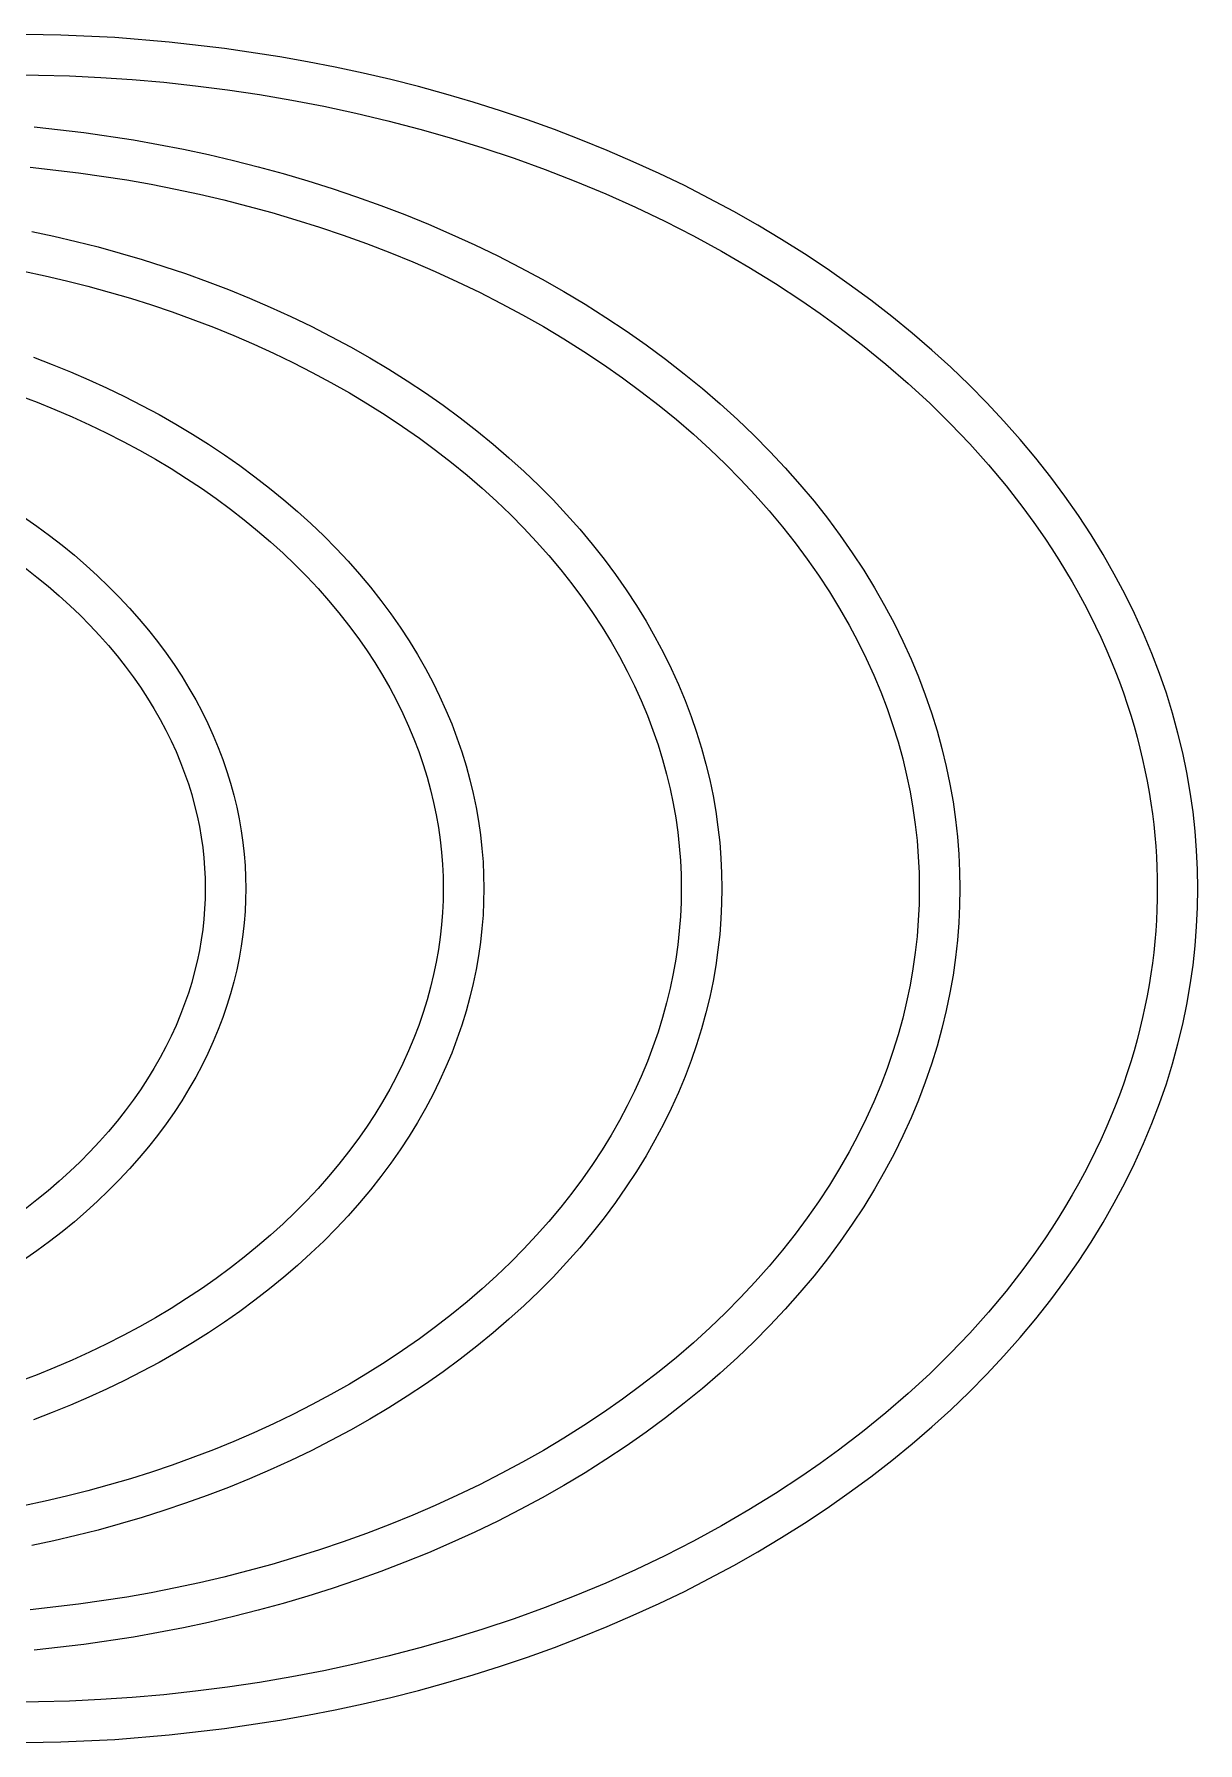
# Model space of a CAD drawing. Extents: x -1 to 583, y 83 to 489.
# Drawn here: x 363.7 to 582.8, y 83.1 to 404.6 of the extents above; entities that cross this region are included whole.
import ezdxf

# ---------------------------------------------------------------- set-up
doc = ezdxf.new("R2010")
doc.units = 0

msp = doc.modelspace()

# ---------------------------------------------------------------- linework, layer by layer
at = {"layer": 'Default'}
for p, q in [((368.757789, 404.451325), (358.771819, 404.611147)), ((378.899219, 403.960879), (368.757819, 404.451324)), ((389.167619, 403.124284), (378.899219, 403.960875)), ((399.531519, 401.927435), (389.167519, 403.124285)), ((409.956919, 400.358055), (399.531519, 401.927435)), ((415.181319, 399.430395), (409.956909, 400.358059)), ((420.407209, 398.405899), (415.181329, 399.430389)), ((358.771773, 396.974198), (364.565703, 396.91908)), ((364.565653, 396.91908), (370.357473, 396.753613)), ((370.357443, 396.753613), (376.256253, 396.471363)), ((376.256273, 396.471363), (382.148443, 396.07422)), ((382.148433, 396.07422), (388.127873, 395.552561)), ((388.127893, 395.552557), (394.095733, 394.91149)), ((425.629629, 397.283749), (420.407219, 398.405889)), ((430.843519, 396.063109), (425.629669, 397.283749)), ((436.043769, 394.743469), (430.843549, 396.063109)), ((394.095733, 394.911486), (400.128593, 394.139637)), ((400.128603, 394.139636), (406.144333, 393.244146)), ((406.144323, 393.244146), (412.200803, 392.213446)), ((441.225049, 393.324399), (436.043759, 394.743469)), ((446.382159, 391.805709), (441.225089, 393.324399)), ((412.200783, 392.213446), (418.234123, 391.055066)), ((418.234093, 391.055066), (424.282283, 389.758906)), ((424.282243, 389.758906), (430.300793, 388.331426)), ((451.509589, 390.187329), (446.382149, 391.805699)), ((456.601949, 388.469439), (451.509559, 390.187329)), ((363.728002, 387.198223), (373.055552, 386.121063)), ((373.055512, 386.121073), (382.438402, 384.708633)), ((430.300773, 388.331426), (436.304143, 386.766786)), ((436.304113, 386.766786), (442.275873, 385.066176)), ((461.653859, 386.652469), (456.601969, 388.469439)), ((466.659769, 384.736909), (461.653889, 386.652459)), ((382.438422, 384.708639), (387.140412, 383.873713)), ((387.140412, 383.873718), (391.843672, 382.951699)), ((391.843672, 382.951698), (396.543822, 381.941738)), ((442.275893, 385.066176), (448.204413, 383.230546)), ((448.204453, 383.230546), (454.088693, 381.257706)), ((471.614179, 382.723559), (466.659769, 384.736899)), ((476.511689, 380.613439), (471.614179, 382.723559)), ((362.981393, 379.5969), (372.050453, 378.54966)), ((396.543822, 381.941738), (401.236332, 380.843188)), ((401.236332, 380.843188), (405.916502, 379.655518)), ((405.916502, 379.655518), (410.579682, 378.378348)), ((454.088683, 381.257706), (459.903753, 379.153936)), ((481.346889, 378.407679), (476.511689, 380.613439)), ((372.050483, 378.54966), (381.170293, 377.17673)), ((381.170313, 377.176732), (385.746483, 376.36413)), ((385.746483, 376.364128), (390.307443, 375.469992)), ((410.579682, 378.378348), (415.221022, 377.011518)), ((415.221012, 377.011518), (419.835712, 375.554968)), ((459.903733, 379.153936), (465.666483, 376.910836)), ((465.666483, 376.910836), (471.332033, 374.544266)), ((486.114379, 376.107679), (481.346889, 378.407679)), ((390.307443, 375.469993), (394.876703, 374.488058)), ((394.876703, 374.488063), (399.427223, 373.422643)), ((399.427223, 373.422643), (403.971223, 372.269573)), ((419.835712, 375.554968), (424.418882, 374.008898)), ((424.418882, 374.008898), (428.965562, 372.373588)), ((471.332013, 374.544266), (476.936683, 372.037006)), ((490.808949, 373.715059), (486.114379, 376.107679)), ((495.425389, 371.231559), (490.808939, 373.715059)), ((403.971223, 372.269563), (408.492733, 371.031233)), ((408.492733, 371.031233), (412.992733, 369.705973)), ((428.965562, 372.373588), (433.470842, 370.649608)), ((433.470842, 370.649608), (437.929832, 368.837598)), ((476.936643, 372.037006), (482.417113, 369.416096)), ((499.958659, 368.659249), (495.425379, 371.231559)), ((363.280402, 367.497257), (367.458302, 366.599509)), ((367.458302, 366.599505), (371.629402, 365.623017)), ((412.992733, 369.705973), (417.466233, 368.293933)), ((417.466233, 368.293933), (421.902903, 366.797393)), ((421.902903, 366.797393), (426.308873, 365.212803)), ((437.929842, 368.837598), (442.337582, 366.938498)), ((442.337582, 366.938498), (446.689252, 364.953288)), ((482.417063, 369.416096), (487.827743, 366.654046)), ((487.827723, 366.654046), (493.109563, 363.779166)), ((504.403819, 366.000239), (499.958649, 368.659249)), ((371.629402, 365.623015), (375.789582, 364.567305)), ((375.789582, 364.567315), (379.934602, 363.432045)), ((379.934612, 363.432055), (384.060272, 362.217085)), ((426.308863, 365.212803), (430.662763, 363.546763)), ((430.662753, 363.546763), (434.981543, 361.791733)), ((446.689252, 364.953298), (450.980012, 362.883308)), ((493.109593, 363.779156), (498.271123, 360.786676)), ((508.756099, 363.256899), (504.403809, 366.000239)), ((384.060272, 362.217085), (388.162232, 360.922395)), ((388.162232, 360.922395), (392.236132, 359.548115)), ((434.981533, 361.791733), (439.233353, 359.959973)), ((450.980012, 362.883308), (455.205132, 360.729958)), ((455.205122, 360.729948), (459.359912, 358.494808)), ((498.271173, 360.786676), (503.280893, 357.695666)), ((513.010899, 360.431829), (508.756089, 363.256899)), ((517.163769, 357.527679), (513.010899, 360.431829)), ((361.743613, 360.015127), (365.790003, 359.145573)), ((365.790003, 359.145573), (369.819763, 358.202077)), ((369.819763, 358.202073), (373.843403, 357.181023)), ((373.843403, 357.181023), (377.847143, 356.084503)), ((392.236142, 359.548115), (396.277642, 358.094505)), ((396.277652, 358.094505), (400.282352, 356.562065)), ((439.233343, 359.959973), (443.445423, 358.038663)), ((443.445423, 358.038663), (447.576083, 356.046003)), ((459.359912, 358.494808), (463.439852, 356.179708)), ((503.280903, 357.695676), (508.202033, 354.465556)), ((521.210519, 354.547389), (517.163769, 357.527679)), ((377.847143, 356.084513), (381.831383, 354.911143)), ((381.831383, 354.911153), (385.792203, 353.660963)), ((385.792203, 353.660963), (389.719883, 352.336073)), ((400.282352, 356.562065), (404.245882, 354.951395)), ((404.245882, 354.951395), (408.163882, 353.263285)), ((447.576083, 356.046003), (451.662173, 353.963543)), ((451.662173, 353.963543), (455.653413, 351.816683)), ((463.439852, 356.179708), (467.440522, 353.786608)), ((467.440522, 353.786608), (471.357562, 351.317618)), ((508.202033, 354.465556), (511.705793, 352.039326)), ((525.147119, 351.493939), (521.210519, 354.547379)), ((389.719883, 352.336063), (393.620393, 350.933283)), ((393.620393, 350.933273), (397.474273, 349.458553)), ((408.163892, 353.263285), (412.032052, 351.498695)), ((412.032062, 351.498685), (415.846062, 349.658685)), ((455.653413, 351.816683), (459.595183, 349.580273)), ((471.357562, 351.317608), (475.186892, 348.775018)), ((511.705793, 352.039316), (515.156913, 349.538776)), ((528.969789, 348.370529), (525.147119, 351.493939)), ((397.474273, 349.458543), (401.297053, 347.905083)), ((401.297063, 347.905073), (405.059953, 346.283993)), ((415.846072, 349.658685), (419.601712, 347.744595)), ((419.601712, 347.744605), (423.294872, 345.757815)), ((459.595183, 349.580273), (463.429393, 347.286883)), ((463.429393, 347.286883), (467.209053, 344.904673)), ((475.186892, 348.775008), (478.924472, 346.161298)), ((515.156913, 349.538766), (519.661713, 346.095916)), ((532.674969, 345.180459), (528.969789, 348.370529)), ((405.059953, 346.283993), (408.787683, 344.583603)), ((408.787683, 344.583603), (412.442653, 342.820393)), ((423.294862, 345.757825), (426.921502, 343.699945)), ((467.209053, 344.904673), (470.870203, 342.474123)), ((478.924472, 346.161298), (482.566542, 343.479028)), ((519.661713, 346.095916), (524.061133, 342.519426)), ((536.259359, 341.927179), (532.674969, 345.180469)), ((363.589422, 343.814919), (367.093542, 342.474029)), ((367.093542, 342.474019), (370.561632, 341.064689)), ((370.561632, 341.064679), (373.989892, 339.587589)), ((412.442663, 342.820393), (416.058233, 340.977763)), ((416.058233, 340.977763), (419.589143, 339.078523)), ((426.921502, 343.699945), (430.477612, 341.572755)), ((430.477612, 341.572755), (433.959442, 339.378085)), ((470.870203, 342.474123), (474.471613, 339.956023)), ((482.566542, 343.479038), (486.109502, 340.730928)), ((524.061133, 342.519436), (528.241913, 338.902926)), ((539.719939, 338.614209), (536.259359, 341.927189)), ((373.989902, 339.587589), (377.374532, 338.043579)), ((377.374532, 338.043579), (380.711782, 336.433589)), ((419.589133, 339.078523), (423.076243, 337.100063)), ((433.959442, 339.378085), (437.363292, 337.118025)), ((474.471603, 339.956033), (477.944573, 337.398533)), ((486.109502, 340.730928), (489.549902, 337.919858)), ((489.549902, 337.919848), (492.884552, 335.048808)), ((528.241913, 338.902936), (532.307883, 335.157876)), ((543.053939, 335.245159), (539.719939, 338.614209)), ((360.932533, 336.653353), (364.286373, 335.369973)), ((364.286383, 335.369973), (367.613183, 334.018073)), ((380.711782, 336.433589), (383.997972, 334.758739)), ((383.997972, 334.758739), (387.229472, 333.020309)), ((423.076233, 337.100053), (426.467443, 335.071643)), ((426.467443, 335.071633), (429.810393, 332.964653)), ((437.363292, 337.118025), (440.685612, 334.794715)), ((440.685602, 334.794715), (443.923002, 332.410475)), ((477.944573, 337.398533), (481.352653, 334.755303)), ((481.352653, 334.755303), (484.624513, 332.082433)), ((492.884552, 335.048808), (496.110522, 332.120838)), ((532.307883, 335.157886), (536.172433, 331.363606)), ((546.258849, 331.823779), (543.053939, 335.245159)), ((367.613193, 334.018073), (370.887163, 332.607613)), ((370.887163, 332.607603), (374.130543, 331.128143)), ((387.229472, 333.020309), (390.402772, 331.219679)), ((390.402772, 331.219679), (393.514382, 329.358369)), ((429.810393, 332.964643), (433.047673, 330.815523)), ((443.923002, 332.410475), (447.072262, 329.967705)), ((484.624513, 332.082443), (487.826403, 329.326203)), ((496.110512, 332.120848), (499.225032, 329.139168)), ((536.172433, 331.363606), (539.859043, 327.502076)), ((549.332449, 328.353829), (546.258849, 331.823779)), ((374.130543, 331.128143), (377.309833, 329.594403)), ((377.309833, 329.594403), (380.454883, 327.991583)), ((380.454883, 327.991583), (383.525433, 326.339963)), ((393.514392, 329.358369), (396.561002, 327.438049)), ((433.047673, 330.815523), (436.232183, 328.588903)), ((436.232183, 328.588903), (439.302193, 326.328163)), ((447.072262, 329.967705), (450.130392, 327.468995)), ((487.826413, 329.326203), (490.885443, 326.550103)), ((499.225032, 329.139178), (502.225612, 326.107038)), ((552.272799, 324.839149), (549.332439, 328.353829)), ((383.525423, 326.339963), (386.557903, 324.619453)), ((396.561002, 327.438049), (399.539352, 325.460459)), ((399.539342, 325.460459), (402.446372, 323.427589)), ((439.302193, 326.328163), (442.314913, 323.991563)), ((450.130392, 327.468995), (453.094542, 324.916945)), ((453.094542, 324.916945), (455.962062, 322.314295)), ((490.885443, 326.550093), (493.869573, 323.693643)), ((502.225622, 326.107038), (505.110042, 323.027798)), ((539.859043, 327.502076), (543.364323, 323.579526)), ((555.078249, 321.283599), (552.272789, 324.839149)), ((386.557903, 324.619453), (389.506103, 322.856043)), ((389.506103, 322.856043), (392.412313, 321.024313)), ((402.446372, 323.427579), (405.279092, 321.341369)), ((442.314913, 323.991563), (445.206273, 321.629533)), ((445.206273, 321.629533), (448.035833, 319.193813)), ((455.962062, 322.314295), (458.730542, 319.663915)), ((493.869573, 323.693643), (496.706723, 320.827253)), ((505.110042, 323.027798), (507.876272, 319.904838)), ((543.364333, 323.579526), (546.685603, 319.602426)), ((392.412313, 321.024313), (395.225783, 319.156563)), ((395.225783, 319.156563), (397.993333, 317.221483)), ((405.279082, 321.341369), (408.034702, 319.203959)), ((408.034702, 319.203959), (410.710562, 317.017559)), ((448.035833, 319.193813), (450.738273, 316.741333)), ((458.730542, 319.663915), (461.397742, 316.968695)), ((496.706723, 320.827263), (499.464173, 317.884163)), ((507.876272, 319.904848), (510.522612, 316.741618)), ((546.685603, 319.602426), (549.820693, 315.577206)), ((557.747449, 317.691139), (555.078249, 321.283599)), ((397.993333, 317.221483), (400.660443, 315.257443)), ((400.660443, 315.257443), (403.277743, 313.227533)), ((410.710562, 317.017559), (413.304212, 314.784529)), ((450.738273, 316.741333), (453.374513, 314.217873)), ((461.397742, 316.968695), (463.961642, 314.231565)), ((499.464173, 317.884173), (502.071763, 314.940763)), ((510.522612, 316.741618), (513.047512, 313.541648)), ((549.820693, 315.577206), (551.922573, 312.707796)), ((560.279319, 314.065689), (557.747449, 317.691139)), ((361.715522, 313.80272), (364.207262, 312.06022)), ((364.207262, 312.06023), (366.635302, 310.27207)), ((403.277743, 313.227533), (405.788643, 311.176313)), ((413.304202, 314.784539), (415.813272, 312.507229)), ((415.813262, 312.507229), (418.235662, 310.188129)), ((453.374503, 314.217873), (455.880043, 311.686513)), ((463.961642, 314.231565), (466.420532, 311.455605)), ((502.071763, 314.940763), (504.595193, 311.924943)), ((504.595193, 311.924943), (506.968313, 308.918093)), ((513.047512, 313.541648), (515.449812, 310.308428)), ((551.922563, 312.707806), (553.952503, 309.787086)), ((562.673069, 310.411139), (560.279319, 314.065689)), ((366.635302, 310.27207), (368.997272, 308.44)), ((405.788643, 311.176313), (408.245863, 309.061113)), ((408.245863, 309.061123), (410.591693, 306.932263)), ((418.235652, 310.188129), (420.569462, 307.829799)), ((455.880043, 311.686513), (458.315223, 309.087443)), ((458.315223, 309.087443), (460.617163, 306.489023)), ((466.420532, 311.455595), (468.772822, 308.643875)), ((506.968313, 308.918093), (509.253153, 305.843683)), ((515.449812, 310.308428), (517.728502, 307.045518)), ((553.952503, 309.787096), (555.299633, 307.757746)), ((564.928189, 306.731449), (562.673069, 310.411149)), ((368.997272, 308.44), (371.290862, 306.56596)), ((371.290862, 306.56596), (373.513982, 304.6519)), ((410.591693, 306.932273), (412.880063, 304.741803)), ((420.569462, 307.829789), (422.812902, 305.434829)), ((422.812902, 305.434819), (424.964422, 303.005849)), ((460.617163, 306.489023), (462.844853, 303.826683)), ((468.772822, 308.643875), (471.017192, 305.799445)), ((471.017192, 305.799445), (473.152542, 302.925465)), ((509.253153, 305.843673), (511.388333, 302.786873)), ((517.728502, 307.045518), (519.882872, 303.756448)), ((555.299633, 307.757746), (556.610813, 305.704976)), ((556.610813, 305.704976), (557.885073, 303.629116)), ((567.044409, 303.030509), (564.928199, 306.731459)), ((362.018173, 304.187413), (364.240083, 302.464163)), ((364.240073, 302.464173), (366.370543, 300.723763)), ((373.513982, 304.6519), (375.664622, 302.69994)), ((375.664622, 302.69994), (377.740962, 300.71217)), ((412.880053, 304.741813), (415.054013, 302.545503)), ((415.054003, 302.545503), (417.166863, 300.290413)), ((424.964412, 303.005849), (427.022662, 300.545579)), ((462.844853, 303.826683), (464.939023, 301.173263)), ((473.152542, 302.925465), (475.178052, 300.025095)), ((511.388323, 302.786873), (513.431643, 299.667953)), ((519.882872, 303.756438), (521.912472, 300.444708)), ((557.885073, 303.629116), (559.121463, 301.530486)), ((569.021799, 299.312179), (567.044409, 303.030509)), ((366.370533, 300.723773), (368.455423, 298.929093)), ((377.740962, 300.71216), (379.741352, 298.69072)), ((417.166863, 300.290403), (419.163213, 298.037003)), ((427.022662, 300.545579), (428.986472, 298.056719)), ((464.939023, 301.173263), (466.955333, 298.460203)), ((475.178052, 300.025095), (477.093042, 297.101475)), ((513.431633, 299.667953), (515.328053, 296.574373)), ((521.912472, 300.444708), (523.817072, 297.113868)), ((559.121453, 301.530476), (560.291013, 299.460156)), ((560.291013, 299.460146), (561.422663, 297.368856)), ((570.860639, 295.580269), (569.021789, 299.312179)), ((368.455423, 298.929093), (370.444633, 297.123893)), ((370.444643, 297.123883), (372.385143, 295.266413)), ((379.741352, 298.69072), (381.664302, 296.63789)), ((381.664302, 296.63789), (383.508452, 294.55591)), ((419.163223, 298.037003), (421.095113, 295.728143)), ((428.986472, 298.056719), (430.854922, 295.541979)), ((466.955333, 298.460203), (468.838793, 295.763743)), ((477.093042, 297.101465), (478.897142, 294.157725)), ((515.328053, 296.574373), (517.129613, 293.424663)), ((523.817072, 297.113868), (525.596712, 293.767338)), ((561.422673, 297.368856), (562.498473, 295.290686)), ((372.385143, 295.266413), (374.227463, 293.405133)), ((374.227453, 293.405123), (376.018043, 291.494033)), ((383.508452, 294.55591), (385.272682, 292.44712)), ((421.095123, 295.728143), (422.910373, 293.428123)), ((422.910373, 293.428113), (424.658143, 291.076443)), ((430.854922, 295.541979), (432.627222, 293.004179)), ((432.627212, 293.004179), (434.302852, 290.445979)), ((468.838793, 295.763743), (470.641263, 293.012473)), ((470.641263, 293.012473), (472.313513, 290.284603)), ((478.897142, 294.157715), (480.590112, 291.196955)), ((517.129613, 293.424663), (518.787783, 290.307263)), ((525.596702, 293.767338), (527.251682, 290.408638)), ((562.498483, 295.290696), (563.535843, 293.193076)), ((563.535842, 293.193086), (564.511173, 291.126116)), ((572.561499, 291.838549), (570.860629, 295.580279)), ((376.018033, 291.494023), (377.708743, 289.585613)), ((377.708743, 289.585603), (379.344893, 287.630203)), ((385.272682, 292.44712), (386.955962, 290.3138)), ((386.955962, 290.3138), (388.557492, 288.15833)), ((424.658143, 291.076443), (426.289923, 288.740323)), ((434.302852, 290.445969), (435.881432, 287.870189)), ((472.313513, 290.284603), (473.902083, 287.507253)), ((480.590102, 291.196955), (482.172042, 288.222275)), ((518.787783, 290.307263), (520.348753, 287.140083)), ((527.251682, 290.408648), (528.782452, 287.041088)), ((564.511177, 291.126126), (565.448352, 289.041546)), ((574.125179, 288.090729), (572.561499, 291.838549)), ((379.344903, 287.630203), (380.881233, 285.683633)), ((388.557482, 288.15833), (390.076602, 285.98305)), ((426.289923, 288.740323), (427.851513, 286.356703)), ((427.851513, 286.356703), (429.299563, 283.994563)), ((435.881432, 287.870189), (437.362792, 285.279529)), ((473.902083, 287.507253), (475.363713, 284.759403)), ((482.172042, 288.222275), (483.643122, 285.236735)), ((520.348753, 287.140083), (521.771603, 284.010973)), ((528.782452, 287.041088), (530.189782, 283.668028)), ((565.448347, 289.041546), (566.346547, 286.939926)), ((566.346542, 286.939926), (567.204977, 284.821766)), ((575.552709, 284.340389), (574.125169, 288.090729)), ((380.881233, 285.683633), (382.360413, 283.693323)), ((382.360413, 283.693323), (383.740533, 281.717513)), ((390.076592, 285.98304), (391.512852, 283.79032)), ((391.512842, 283.79031), (392.865902, 281.58249)), ((429.299573, 283.994563), (430.675203, 281.589553)), ((437.362782, 285.279529), (438.746972, 282.676679)), ((475.363703, 284.759393), (476.739623, 281.967683)), ((483.643122, 285.236735), (485.003802, 282.243375)), ((521.771603, 284.010983), (523.095563, 280.838803)), ((530.189782, 283.668028), (531.474542, 280.292738)), ((567.204979, 284.821766), (567.998672, 282.752546)), ((576.845369, 280.591099), (575.552709, 284.340389)), ((383.740533, 281.717513), (385.061273, 279.701573)), ((392.865892, 281.58249), (394.135642, 279.36191)), ((430.675203, 281.589543), (431.940263, 279.211263)), ((438.746962, 282.676679), (440.034152, 280.064349)), ((440.034152, 280.064349), (441.224762, 277.445159)), ((476.739623, 281.967683), (477.993363, 279.210513)), ((485.003802, 282.243375), (486.254752, 279.245105)), ((523.095563, 280.838803), (524.286993, 277.709643)), ((531.474542, 280.292738), (532.637942, 276.918378)), ((567.998673, 282.752536), (568.753589, 280.668866)), ((568.753587, 280.668856), (569.469133, 278.571356)), ((578.004649, 276.846299), (576.845369, 280.591099)), ((385.061273, 279.701573), (386.285133, 277.705163)), ((386.285133, 277.705163), (387.447773, 275.672483)), ((394.135642, 279.36191), (395.322072, 277.13092)), ((395.322072, 277.13092), (396.425362, 274.89177)), ((431.940263, 279.211253), (433.131123, 276.795013)), ((433.131123, 276.795003), (434.215763, 274.409723)), ((441.224762, 277.445159), (442.319332, 274.821649)), ((477.993373, 279.210513), (479.159963, 276.415363)), ((486.254752, 279.245105), (487.396762, 276.244835)), ((524.286993, 277.709643), (525.378683, 274.544293)), ((532.637942, 276.918378), (533.681292, 273.548058)), ((569.46913, 278.571356), (570.144657, 276.460616)), ((579.032219, 273.109309), (578.004649, 276.846299)), ((387.447773, 275.672493), (388.516263, 273.663773)), ((388.516263, 273.663783), (389.522103, 271.623003)), ((396.425362, 274.89177), (397.445902, 272.64672)), ((434.215763, 274.409723), (435.225013, 271.991643)), ((442.319329, 274.821649), (443.318592, 272.196419)), ((479.159963, 276.415363), (480.209463, 273.659013)), ((480.209458, 273.659013), (481.171073, 270.870833)), ((487.396762, 276.244835), (488.430912, 273.245405)), ((525.378681, 274.544303), (526.344473, 271.425633)), ((533.681289, 273.548058), (534.606102, 270.184788)), ((570.144652, 276.460616), (570.76173, 274.399066)), ((570.761729, 274.399076), (571.340002, 272.326266)), ((389.522105, 271.623003), (390.437633, 269.609633)), ((397.445901, 272.64672), (398.384092, 270.39803)), ((398.384095, 270.39803), (399.240611, 268.14785)), ((435.22502, 271.991643), (436.132533, 269.608113)), ((443.318589, 272.196429), (444.223449, 269.571929)), ((481.171074, 270.870823), (482.021578, 268.124523)), ((488.430912, 273.245405), (489.358322, 270.249565)), ((489.358326, 270.249565), (490.180382, 267.259985)), ((526.344471, 271.425633), (527.210441, 268.277813)), ((534.606106, 270.184788), (535.414079, 266.831458)), ((571.340006, 272.326266), (571.878909, 270.242936)), ((571.878913, 270.242936), (572.377966, 268.149666)), ((579.929969, 269.383419), (579.032221, 273.109309)), ((390.437638, 269.609633), (391.289525, 267.568573)), ((391.289524, 267.568573), (392.055108, 265.557883)), ((399.240612, 268.14784), (400.016215, 265.89825)), ((436.132533, 269.608113), (436.9641, 267.197063)), ((436.964105, 267.197063), (437.699293, 264.823093)), ((444.223448, 269.571929), (445.034949, 266.950569)), ((445.034949, 266.950569), (445.754248, 264.334679)), ((482.02158, 268.124523), (482.784144, 265.352513)), ((490.180377, 267.259985), (490.898576, 264.279245)), ((527.210442, 268.277813), (527.957201, 265.179663)), ((572.377966, 268.149666), (572.824667, 266.104886)), ((580.699951, 265.671659), (579.929965, 269.383419)), ((392.055103, 265.557883), (392.756594, 263.523963)), ((400.016218, 265.89825), (400.711782, 263.65137)), ((400.711786, 263.65137), (401.328328, 261.4092)), ((437.699289, 264.823093), (438.358475, 262.426943)), ((445.754245, 264.334689), (446.382669, 261.726559)), ((482.784146, 265.352513), (483.44161, 262.624923)), ((490.898579, 264.279245), (491.514557, 261.309875)), ((527.957197, 265.179663), (528.604812, 262.059273)), ((535.41408, 266.831458), (536.107076, 263.490878)), ((572.824667, 266.104886), (573.232816, 264.052056)), ((573.232816, 264.052056), (573.602132, 261.991896)), ((581.344405, 261.977099), (580.699951, 265.671669)), ((392.756591, 263.523963), (393.376463, 261.522333)), ((393.376463, 261.522323), (393.932271, 259.502013)), ((401.328327, 261.40921), (401.866976, 259.17364)), ((438.358478, 262.426943), (438.926619, 260.069883)), ((446.382667, 261.726559), (446.921655, 259.128339)), ((483.441611, 262.624923), (484.011756, 259.877743)), ((491.514556, 261.309865), (492.030119, 258.354215)), ((528.604816, 262.059283), (529.140417, 258.990483)), ((536.107076, 263.490878), (536.68707, 260.165768)), ((573.602131, 261.991896), (573.93219, 259.925096)), ((581.865701, 258.302599), (581.344409, 261.977099)), ((393.932267, 259.502003), (394.411113, 257.515503)), ((394.411113, 257.515503), (394.826346, 255.514743)), ((401.86698, 259.17364), (402.328977, 256.9466)), ((438.926615, 260.069883), (439.419318, 257.695913)), ((439.419318, 257.695913), (439.826621, 255.362163)), ((446.921654, 259.128339), (447.372786, 256.542139)), ((484.011759, 259.877743), (484.483211, 257.176453)), ((492.030119, 258.354205), (492.447187, 255.414585)), ((529.140417, 258.990483), (529.578313, 255.906193)), ((536.68707, 260.165768), (537.156236, 256.858718)), ((573.93219, 259.925106), (574.215823, 257.905296)), ((574.215823, 257.905306), (574.461667, 255.880556)), ((582.2664, 254.650899), (581.865701, 258.302599)), ((394.826346, 255.514743), (395.169528, 253.548533)), ((402.328978, 256.9466), (402.71565, 254.72986)), ((402.71565, 254.72986), (403.028437, 252.52517)), ((439.826621, 255.362163), (440.159643, 253.016673)), ((447.372786, 256.542139), (447.737699, 253.969999)), ((484.483211, 257.176453), (484.86867, 254.461593)), ((484.86867, 254.461583), (485.161616, 251.793713)), ((492.447186, 255.414585), (492.767734, 252.493245)), ((529.578313, 255.906193), (529.911137, 252.874983)), ((537.156236, 256.858718), (537.516859, 253.572218)), ((574.461666, 255.880566), (574.669523, 253.851586)), ((582.549102, 251.024659), (582.2664, 254.650899)), ((395.169528, 253.548533), (395.450085, 251.572413)), ((395.450085, 251.572413), (395.663219, 249.631263)), ((403.028436, 252.52517), (403.268833, 250.33414)), ((440.159643, 253.016673), (440.412683, 250.712163)), ((447.737699, 253.969999), (448.018171, 251.413799)), ((448.018171, 251.413799), (448.216065, 248.875409)), ((485.161616, 251.793713), (485.370432, 249.117963)), ((492.767733, 252.493255), (492.993906, 249.592235)), ((529.911137, 252.874983), (530.148401, 249.834803)), ((537.51686, 253.572208), (537.771311, 250.308568)), ((574.669522, 253.851586), (574.839166, 251.819056)), ((574.839166, 251.819056), (574.967831, 249.831536)), ((582.716629, 247.426299), (582.549102, 251.024659)), ((395.663219, 249.631263), (395.815196, 247.684353)), ((395.815195, 247.684353), (395.904349, 245.772353)), ((403.268832, 250.33414), (403.438476, 248.15838)), ((403.438476, 248.15838), (403.538975, 245.99938)), ((440.412684, 250.712163), (440.59308, 248.400823)), ((440.593081, 248.400823), (440.698914, 246.130683)), ((448.216065, 248.875409), (448.333328, 246.356579)), ((485.370432, 249.117973), (485.493001, 246.489663)), ((492.993906, 249.592235), (493.127905, 246.713575)), ((530.148401, 249.834803), (530.287649, 246.848333)), ((537.771311, 250.308568), (537.922074, 247.070038)), ((574.967831, 249.831536), (575.059779, 247.841956)), ((575.059779, 247.841956), (575.11501, 245.851016)), ((395.904349, 245.772353), (395.934095, 243.858523)), ((403.538976, 245.99938), (403.57208, 243.85856)), ((440.698914, 246.130683), (440.734248, 243.858343)), ((448.333328, 246.356579), (448.371964, 243.858939)), ((485.493001, 246.489673), (485.533895, 243.858823)), ((493.127906, 246.713575), (493.172045, 243.859125)), ((530.287649, 246.848323), (530.334131, 243.859003)), ((537.922074, 247.070038), (537.971745, 243.858808)), ((575.115095, 245.851016), (575.133439, 243.859436)), ((582.771803, 243.858249), (582.716629, 247.426299)), ((395.904349, 241.944663), (395.815195, 240.032663)), ((395.934095, 243.858523), (395.904349, 241.944663)), ((403.538975, 241.71771), (403.438476, 239.55871)), ((403.57208, 243.85856), (403.538976, 241.71771)), ((440.698914, 241.585983), (440.593081, 239.315843)), ((440.734248, 243.858343), (440.698914, 241.585973)), ((448.333328, 241.361269), (448.216065, 238.842439)), ((448.371964, 243.858939), (448.333328, 241.361279)), ((485.493001, 241.227993), (485.370432, 238.599683)), ((485.533895, 243.858833), (485.493001, 241.227983)), ((493.172045, 243.859125), (493.127906, 241.004675)), ((530.334131, 243.858993), (530.287649, 240.869643)), ((537.971745, 243.858798), (537.922074, 240.647538)), ((575.11501, 241.867816), (575.059779, 239.876876)), ((575.133411, 243.859426), (575.115067, 241.867816)), ((582.716629, 240.290179), (582.771803, 243.858259)), ((395.663219, 238.085753), (395.450085, 236.144633)), ((395.815196, 240.032663), (395.663219, 238.085753)), ((403.438476, 239.55871), (403.268832, 237.38295)), ((440.59308, 239.315843), (440.412684, 237.004503)), ((448.216065, 238.842439), (448.018171, 236.304049)), ((485.370432, 238.599693), (485.161588, 235.923913)), ((492.993906, 238.125985), (492.767733, 235.224995)), ((493.127905, 241.004675), (492.993906, 238.125985)), ((530.287649, 240.869633), (530.148401, 237.883193)), ((537.922074, 240.647538), (537.771311, 237.409038)), ((575.059779, 239.876876), (574.967803, 237.887326)), ((582.549102, 236.691849), (582.716629, 240.290179)), ((395.450085, 236.144633), (395.169528, 234.168483)), ((403.028437, 235.19195), (402.71565, 232.98723)), ((403.268833, 237.38295), (403.028436, 235.19195)), ((440.159643, 234.700013), (439.826621, 232.354493)), ((440.412683, 237.004493), (440.159643, 234.700013)), ((448.018171, 236.304049), (447.737699, 233.747879)), ((485.161588, 235.923913), (484.86867, 233.256073)), ((492.767734, 235.224995), (492.447186, 232.303635)), ((529.911137, 234.842993), (529.578313, 231.811783)), ((530.148401, 237.883193), (529.911137, 234.842983)), ((537.771311, 237.409038), (537.51686, 234.145398)), ((574.839166, 235.899776), (574.669494, 233.867246)), ((574.967803, 237.887326), (574.839166, 235.899776)), ((582.2664, 233.065579), (582.549102, 236.691849)), ((394.826346, 232.202273), (394.411113, 230.201513)), ((395.169528, 234.168483), (394.826346, 232.202273)), ((402.71565, 232.98723), (402.328978, 230.77049)), ((439.826621, 232.354493), (439.419318, 230.020743)), ((447.737699, 233.747879), (447.372786, 231.175709)), ((484.86867, 233.256063), (484.483211, 230.541173)), ((492.447187, 232.303635), (492.030119, 229.364035)), ((529.578313, 231.811783), (529.140417, 228.727523)), ((537.516859, 234.145388), (537.156236, 230.858858)), ((574.461666, 231.838276), (574.215822, 229.813526)), ((574.669494, 233.867246), (574.461666, 231.838266)), ((581.865701, 229.413879), (582.2664, 233.065579)), ((394.411113, 230.201513), (393.932267, 228.215013)), ((401.866976, 228.54345), (401.328327, 226.30791)), ((402.328977, 230.77049), (401.86698, 228.54345)), ((439.419318, 230.020743), (438.926615, 227.646773)), ((446.921655, 228.589539), (446.382667, 225.991319)), ((447.372786, 231.175709), (446.921654, 228.589539)), ((484.483211, 230.541173), (484.011759, 227.839883)), ((492.030119, 229.364035), (491.514556, 226.408385)), ((529.140417, 228.727523), (528.604816, 225.658693)), ((537.156236, 230.858858), (536.68707, 227.551808)), ((574.215823, 229.813536), (573.932218, 227.793726)), ((581.344409, 225.739379), (581.865701, 229.413879)), ((393.376463, 226.194683), (392.756591, 224.193083)), ((393.932271, 228.215003), (393.376463, 226.194693)), ((401.328328, 226.30792), (400.711786, 224.06572)), ((438.358475, 225.289743), (437.699289, 222.893563)), ((438.926619, 227.646773), (438.358478, 225.289743)), ((446.382669, 225.991309), (445.754245, 223.383159)), ((483.44161, 225.092703), (482.784146, 222.365113)), ((484.011756, 227.839883), (483.441611, 225.092703)), ((491.514557, 226.408385), (490.898579, 223.438985)), ((528.604812, 225.658703), (527.957197, 222.538313)), ((536.68707, 227.551808), (536.107076, 224.226698)), ((573.602131, 225.726936), (573.232815, 223.666776)), ((573.932218, 227.793736), (573.602131, 225.726936)), ((580.699951, 222.044809), (581.344405, 225.739379)), ((392.055108, 222.159133), (391.289524, 220.148443)), ((392.756594, 224.193083), (392.055103, 222.159133)), ((400.711782, 224.06572), (400.016218, 221.81884)), ((437.699293, 222.893563), (436.964105, 220.519623)), ((445.754248, 223.383159), (445.034949, 220.767269)), ((482.784144, 222.365103), (482.02158, 219.593123)), ((490.898576, 223.438985), (490.180377, 220.458245)), ((527.957201, 222.538313), (527.210442, 219.440163)), ((536.107076, 224.226698), (535.41408, 220.886118)), ((573.232816, 223.666776), (572.824638, 221.613946)), ((579.929965, 218.333079), (580.699951, 222.044809)), ((391.289525, 220.148443), (390.437638, 218.107383)), ((399.240611, 219.56926), (398.384095, 217.31905)), ((400.016215, 221.81883), (399.240612, 219.56927)), ((436.9641, 220.519623), (436.132533, 218.108543)), ((445.034949, 220.767269), (444.223448, 218.145909)), ((482.021578, 219.593123), (481.171074, 216.846793)), ((490.180382, 220.458245), (489.358326, 217.468665)), ((527.210441, 219.440163), (526.344471, 216.292343)), ((535.414079, 220.886128), (534.606106, 217.532818)), ((572.377966, 219.569166), (571.878913, 217.475926)), ((572.824639, 221.613946), (572.377966, 219.569166)), ((389.522103, 216.094033), (388.516263, 214.053233)), ((390.437633, 218.107383), (389.522105, 216.094043)), ((398.384092, 217.31905), (397.445901, 215.07036)), ((435.225013, 215.725053), (434.215763, 213.306943)), ((436.132533, 218.108553), (435.22502, 215.725043)), ((443.318592, 215.521419), (442.319329, 212.896189)), ((444.223449, 218.145909), (443.318589, 215.521409)), ((481.171073, 216.846793), (480.209458, 214.058613)), ((489.358322, 217.468665), (488.430912, 214.472825)), ((526.344473, 216.292343), (525.378681, 213.173673)), ((534.606102, 217.532828), (533.681289, 214.169528)), ((571.878909, 217.475926), (571.340006, 215.392566)), ((579.032221, 214.607159), (579.929969, 218.333079)), ((388.516263, 214.053233), (387.447773, 212.044513)), ((396.425362, 212.82531), (395.322072, 210.58616)), ((397.445902, 215.07036), (396.425362, 212.82531)), ((434.215763, 213.306943), (433.131123, 210.921663)), ((442.319332, 212.896189), (441.224762, 210.272709)), ((480.209463, 214.058613), (479.159963, 211.302263)), ((488.430912, 214.472825), (487.396762, 211.473395)), ((525.378683, 213.173683), (524.286993, 210.008363)), ((533.681292, 214.169528), (532.637942, 210.799208)), ((570.761762, 213.319766), (570.144684, 211.258216)), ((571.340004, 215.392566), (570.761759, 213.319756)), ((578.004649, 210.870169), (579.032219, 214.607159)), ((386.285133, 210.011873), (385.061273, 208.015433)), ((387.447773, 212.044523), (386.285133, 210.011873)), ((395.322072, 210.58616), (394.135642, 208.35517)), ((433.131123, 210.921653), (431.940263, 208.505413)), ((441.224762, 210.272709), (440.034152, 207.653489)), ((479.159963, 211.302263), (477.993373, 208.507133)), ((487.396762, 211.473405), (486.254752, 208.473155)), ((524.286993, 210.008363), (523.095563, 206.879203)), ((532.637942, 210.799208), (531.474542, 207.424848)), ((569.469163, 209.147476), (568.753589, 207.049976)), ((570.144689, 211.258216), (569.469162, 209.147476)), ((576.845369, 207.125369), (578.004649, 210.870169)), ((383.740533, 205.999493), (382.360413, 204.023673)), ((385.061273, 208.015433), (383.740533, 205.999493)), ((392.865902, 206.13459), (391.512842, 203.92679)), ((394.135642, 208.35517), (392.865892, 206.13459)), ((430.675203, 206.127123), (429.299573, 203.722103)), ((431.940263, 208.505403), (430.675203, 206.127123)), ((440.034152, 207.653489), (438.746962, 205.041149)), ((477.993363, 208.507143), (476.739623, 205.749943)), ((486.254752, 208.473155), (485.003802, 205.474885)), ((523.095563, 206.879193), (521.771603, 203.707013)), ((531.474542, 207.424848), (530.189782, 204.049548)), ((568.753587, 207.049966), (567.998643, 204.966316)), ((575.552709, 203.376089), (576.845369, 207.125359)), ((382.360413, 204.023683), (380.881233, 202.033393)), ((391.512852, 203.92678), (390.076592, 201.73406)), ((429.299563, 203.722103), (427.851513, 201.359963)), ((438.746972, 205.041149), (437.362782, 202.438299)), ((475.363713, 202.958223), (473.902083, 200.210393)), ((476.739623, 205.749943), (475.363703, 202.958223)), ((485.003802, 205.474885), (483.643122, 202.481485)), ((521.771603, 203.707013), (520.348753, 200.577903)), ((530.189782, 204.049548), (528.782452, 200.676518)), ((567.204914, 202.897086), (566.346508, 200.778926)), ((567.998638, 204.966306), (567.204917, 202.897086)), ((574.125169, 199.625749), (575.552709, 203.376089)), ((379.344893, 200.086813), (377.708743, 198.131433)), ((380.881233, 202.033403), (379.344903, 200.086803)), ((388.557492, 199.55877), (386.955962, 197.4033)), ((390.076602, 201.73405), (388.557482, 199.55877)), ((427.851513, 201.359963), (426.289923, 198.976373)), ((435.881432, 199.847639), (434.302852, 197.271859)), ((437.362792, 202.438299), (435.881432, 199.847639)), ((473.902083, 200.210393), (472.313483, 197.433023)), ((482.172042, 199.495945), (480.590102, 196.521295)), ((483.643122, 202.481485), (482.172042, 199.495945)), ((520.348753, 200.577903), (518.787783, 197.410723)), ((528.782452, 200.676518), (527.251682, 197.308958)), ((566.346506, 200.778926), (565.448334, 198.677276)), ((572.561499, 195.877899), (574.125179, 199.625749)), ((376.018043, 196.222983), (374.227453, 194.311893)), ((377.708743, 198.131433), (376.018033, 196.222993)), ((386.955962, 197.4033), (385.272682, 195.26998)), ((424.658143, 196.640223), (422.910373, 194.288553)), ((426.289923, 198.976373), (424.658143, 196.640223)), ((434.302852, 197.271849), (432.627212, 194.713679)), ((472.313483, 197.433013), (470.641263, 194.705143)), ((480.590112, 196.521295), (478.897142, 193.560535)), ((518.787783, 197.410723), (517.129613, 194.293323)), ((527.251682, 197.308958), (525.596702, 193.950238)), ((564.511181, 196.592726), (563.535822, 194.525736)), ((565.448332, 198.677276), (564.511186, 196.592726)), ((374.227463, 194.311883), (372.385143, 192.450633)), ((383.508452, 193.16116), (381.664302, 191.07918)), ((385.272682, 195.26998), (383.508452, 193.16116)), ((422.910373, 194.288553), (421.095123, 191.988553)), ((432.627222, 194.713669), (430.854922, 192.175849)), ((470.641263, 194.705143), (468.838793, 191.953903)), ((478.897142, 193.560525), (477.093042, 190.616755)), ((517.129613, 194.293333), (515.328053, 191.143593)), ((525.596712, 193.950228), (523.817072, 190.603728)), ((563.535821, 194.525736), (562.498431, 192.428146)), ((570.860629, 192.136199), (572.561499, 195.877899)), ((370.444633, 190.593143), (368.455423, 188.787913)), ((372.385143, 192.450623), (370.444643, 190.593153)), ((381.664302, 191.07918), (379.741352, 189.02635)), ((421.095113, 191.988563), (419.163223, 189.679673)), ((430.854922, 192.175839), (428.986472, 189.661129)), ((468.838793, 191.953903), (466.955333, 189.257413)), ((477.093042, 190.616745), (475.178052, 187.693125)), ((515.328053, 191.143593), (513.431633, 188.050043)), ((523.817072, 190.603728), (521.912472, 187.272858)), ((561.422631, 190.349976), (560.291001, 188.258686)), ((562.498431, 192.428146), (561.422631, 190.349976)), ((569.021789, 188.404269), (570.860639, 192.136199)), ((366.370543, 186.993233), (364.240073, 185.252853)), ((368.455423, 188.787913), (366.370533, 186.993233)), ((377.740962, 187.00494), (375.664622, 185.01714)), ((379.741352, 189.02636), (377.740962, 187.00494)), ((417.166863, 187.426263), (415.054003, 185.171173)), ((419.163213, 189.679673), (417.166863, 187.426273)), ((427.022662, 187.172239), (424.964412, 184.711969)), ((428.986472, 189.661129), (427.022662, 187.172239)), ((464.939023, 186.544383), (462.844823, 183.890933)), ((466.955333, 189.257413), (464.939023, 186.544383)), ((475.178052, 187.693125), (473.152542, 184.792755)), ((513.431643, 188.050043), (511.388323, 184.931123)), ((521.912472, 187.272868), (519.882872, 183.961158)), ((560.291011, 188.258676), (559.121451, 186.188326)), ((567.044409, 184.685929), (569.021799, 188.404259)), ((364.240083, 185.252853), (362.018173, 183.529603)), ((375.664622, 185.01714), (373.513982, 183.06518)), ((415.054013, 185.171173), (412.880053, 182.974863)), ((424.964422, 184.711969), (422.812902, 182.282999)), ((462.844823, 183.890933), (460.617163, 181.228593)), ((473.152542, 184.792755), (471.017192, 181.918775)), ((511.388323, 184.931123), (509.253173, 181.874293)), ((519.882872, 183.961158), (517.728502, 180.672058)), ((557.885071, 184.089696), (556.610811, 182.013836)), ((559.121461, 186.188326), (557.885071, 184.089696)), ((564.928199, 180.984979), (567.044409, 184.685929)), ((371.290862, 181.15115), (368.997272, 179.27711)), ((373.513982, 183.06518), (371.290862, 181.15115)), ((410.591693, 180.784413), (408.245863, 178.655553)), ((412.880063, 182.974873), (410.591693, 180.784403)), ((422.812902, 182.282989), (420.569462, 179.888029)), ((460.617153, 181.228593), (458.315213, 178.630203)), ((471.017192, 181.918775), (468.772822, 179.074375)), ((509.253173, 181.874293), (506.968303, 178.799883)), ((517.728502, 180.672058), (515.449812, 177.409148)), ((556.610811, 182.013836), (555.299631, 179.961096)), ((562.673069, 177.305289), (564.928189, 180.984989)), ((366.635302, 177.44504), (364.207262, 175.65685)), ((368.997272, 179.27711), (366.635302, 177.44504)), ((408.245863, 178.655563), (405.788643, 176.540363)), ((418.235662, 177.529679), (415.813262, 175.210609)), ((420.569462, 179.888019), (418.235652, 177.529689)), ((458.315213, 178.630203), (455.880033, 176.031103)), ((468.772822, 179.074375), (466.420532, 176.262625)), ((506.968303, 178.799883), (504.595183, 175.793033)), ((515.449812, 177.409148), (513.047512, 174.175928)), ((553.952481, 177.931746), (551.922571, 175.011006)), ((555.299641, 179.961096), (553.952481, 177.931746)), ((560.279319, 173.650749), (562.673069, 177.305299)), ((364.207262, 175.65686), (361.715522, 173.91436)), ((403.277743, 174.489143), (400.660443, 172.459233)), ((405.788643, 176.540363), (403.277743, 174.489143)), ((415.813272, 175.210609), (413.304202, 172.933299)), ((455.880033, 176.031103), (453.374493, 173.499743)), ((466.420532, 176.262625), (463.961642, 173.486665)), ((504.595183, 175.793033), (502.071753, 172.777213)), ((513.047512, 174.175928), (510.522612, 170.975958)), ((551.922571, 175.011006), (549.820691, 172.141596)), ((557.747449, 170.025299), (560.279319, 173.650749)), ((397.993333, 170.495203), (395.225783, 168.560143)), ((400.660443, 172.459233), (397.993333, 170.495193)), ((410.710562, 170.700239), (408.034702, 168.513869)), ((413.304212, 172.933299), (410.710562, 170.700249)), ((450.738263, 170.976283), (448.035823, 168.523803)), ((453.374503, 173.499743), (450.738263, 170.976283)), ((461.397742, 170.749555), (458.730542, 168.054305)), ((463.961642, 173.486655), (461.397742, 170.749555)), ((502.071753, 172.777213), (499.464193, 169.833833)), ((510.522612, 170.975958), (507.876272, 167.812758)), ((549.820691, 172.141596), (546.685601, 168.116376)), ((395.225783, 168.560143), (392.412313, 166.692373)), ((408.034702, 168.513869), (405.279082, 166.376459)), ((448.035823, 168.523803), (445.206263, 166.088083)), ((458.730542, 168.054315), (455.962062, 165.403935)), ((499.464193, 169.833843), (496.706713, 166.890743)), ((507.876272, 167.812758), (505.110042, 164.689798)), ((546.685601, 168.116376), (543.338501, 164.109416)), ((555.078249, 166.432839), (557.747449, 170.025299)), ((389.506113, 164.860673), (386.557933, 163.097233)), ((392.412313, 166.692373), (389.506103, 164.860663)), ((402.446372, 164.290249), (399.539342, 162.257349)), ((405.279092, 166.376459), (402.446372, 164.290249)), ((445.206263, 166.088083), (442.314903, 163.726053)), ((455.962062, 165.403935), (453.094542, 162.801315)), ((493.869533, 164.024363), (490.885433, 161.167883)), ((496.706713, 166.890753), (493.869533, 164.024363)), ((505.110042, 164.689808), (502.225622, 161.610538)), ((543.338511, 164.109416), (539.859021, 160.216726)), ((552.272789, 162.877319), (555.078249, 166.432839)), ((383.525433, 161.376723), (380.454883, 159.725103)), ((386.557933, 163.097233), (383.525433, 161.376723)), ((399.539352, 162.257349), (396.561002, 160.279789)), ((439.302183, 161.389483), (436.232173, 159.128713)), ((442.314903, 163.726053), (439.302183, 161.389483)), ((453.094542, 162.801315), (450.130392, 160.249265)), ((490.885423, 161.167873), (487.826393, 158.391773)), ((502.225612, 161.610548), (499.225032, 158.578408)), ((549.332439, 159.362639), (552.272799, 162.877319)), ((377.309833, 158.122283), (374.130543, 156.588543)), ((380.454883, 159.725103), (377.309833, 158.122283)), ((393.514382, 158.359469), (390.402772, 156.498159)), ((396.561002, 160.279789), (393.514392, 158.359469)), ((436.232173, 159.128713), (433.047663, 156.902123)), ((447.072262, 157.750525), (443.923002, 155.307785)), ((450.130392, 160.249265), (447.072262, 157.750525)), ((487.826383, 158.391773), (484.624493, 155.635533)), ((499.225032, 158.578418), (496.110512, 155.596738)), ((539.859021, 160.216726), (536.172441, 156.355196)), ((546.258849, 155.892689), (549.332449, 159.362639)), ((370.887163, 155.109113), (367.613193, 153.698623)), ((374.130543, 156.588553), (370.887163, 155.109113)), ((387.229472, 154.697529), (383.997972, 152.959099)), ((390.402772, 156.498159), (387.229472, 154.697529)), ((429.810353, 154.752973), (426.467433, 152.645993)), ((433.047663, 156.902123), (429.810353, 154.752973)), ((443.923002, 155.307785), (440.685602, 152.923545)), ((484.624493, 155.635533), (481.352633, 152.962693)), ((496.110522, 155.596748), (492.884552, 152.668778)), ((536.172441, 156.355196), (532.307891, 152.560946)), ((543.053939, 152.471289), (546.258849, 155.892699)), ((364.286373, 152.346723), (360.932533, 151.063373)), ((367.613183, 153.698623), (364.286383, 152.346723)), ((380.711782, 151.284249), (377.374532, 149.674259)), ((383.997972, 152.959099), (380.711782, 151.284249)), ((426.467433, 152.645993), (423.076223, 150.617603)), ((440.685612, 152.923545), (437.363292, 150.600235)), ((481.352633, 152.962693), (477.944553, 150.319433)), ((492.884552, 152.668778), (489.549902, 149.797738)), ((532.307891, 152.560956), (528.241921, 148.815866)), ((539.719939, 149.102269), (543.053939, 152.471299)), ((373.989892, 148.130219), (370.561632, 146.653129)), ((377.374532, 149.674259), (373.989902, 148.130219)), ((419.589133, 148.639143), (416.058223, 146.739903)), ((423.076233, 150.617603), (419.589123, 148.639143)), ((433.959442, 148.340145), (430.477612, 146.145505)), ((437.363292, 150.600235), (433.959442, 148.340145)), ((477.944553, 150.319433), (474.471613, 147.761963)), ((489.549902, 149.797728), (486.109502, 146.986658)), ((528.241921, 148.815876), (524.061141, 145.199366)), ((536.259359, 145.789269), (539.719939, 149.102269)), ((367.093542, 145.243779), (363.589422, 143.902889)), ((370.561632, 146.653119), (367.093542, 145.243789)), ((412.442643, 144.897243), (408.787673, 143.134063)), ((416.058223, 146.739903), (412.442653, 144.897243)), ((430.477612, 146.145505), (426.921502, 144.018285)), ((470.870173, 145.243843), (467.209023, 142.813323)), ((474.471613, 147.761973), (470.870183, 145.243843)), ((486.109502, 146.986658), (482.566542, 144.238578)), ((524.061141, 145.199376), (519.661721, 141.622916)), ((532.674969, 142.535979), (536.259359, 145.789269)), ((408.787673, 143.134063), (405.059943, 141.433673)), ((423.294872, 141.960405), (419.601712, 139.973645)), ((426.921502, 144.018285), (423.294862, 141.960405)), ((467.209023, 142.813323), (463.429363, 140.431083)), ((478.924472, 141.556278), (475.186892, 138.942568)), ((482.566542, 144.238578), (478.924472, 141.556288)), ((519.661721, 141.622916), (515.156921, 138.180066)), ((528.969789, 139.345939), (532.674969, 142.535979)), ((397.474263, 138.259093), (393.620383, 136.784403)), ((401.297043, 139.812563), (397.474263, 138.259103)), ((405.059943, 141.433673), (401.297053, 139.812563)), ((419.601712, 139.973645), (415.846072, 138.059535)), ((463.429363, 140.431083), (459.595153, 138.137693)), ((475.186892, 138.942568), (471.357562, 136.399998)), ((525.147119, 136.222529), (528.969789, 139.345939)), ((389.719873, 135.381573), (385.792163, 134.056713)), ((393.620383, 136.784393), (389.719873, 135.381583)), ((412.032052, 136.219515), (408.163892, 134.454925)), ((415.846062, 138.059525), (412.032062, 136.219525)), ((455.653383, 135.901283), (451.662143, 133.754423)), ((459.595153, 138.137693), (455.653383, 135.901283)), ((471.357562, 136.399998), (467.440522, 133.931008)), ((511.705801, 135.679476), (508.202041, 133.253246)), ((515.156921, 138.180056), (511.705801, 135.679486)), ((521.210519, 133.169089), (525.147119, 136.222529)), ((381.831373, 132.806533), (377.847133, 131.633163)), ((385.792163, 134.056713), (381.831373, 132.806523)), ((404.245882, 132.766815), (400.282352, 131.156145)), ((408.163882, 134.454925), (404.245882, 132.766815)), ((451.662143, 133.754423), (447.576053, 131.671993)), ((467.440522, 133.931008), (463.439852, 131.537878)), ((508.202041, 133.253246), (503.280911, 130.023126)), ((517.163769, 130.188759), (521.210519, 133.169079)), ((369.819753, 129.515599), (365.789993, 128.572103)), ((373.843393, 130.536623), (369.819753, 129.515603)), ((377.847133, 131.633173), (373.843393, 130.536623)), ((396.277642, 129.623705), (392.236142, 128.170125)), ((400.282352, 131.156145), (396.277652, 129.623705)), ((443.445393, 129.679293), (439.233313, 127.757983)), ((447.576053, 131.671983), (443.445393, 129.679303)), ((459.359912, 129.222788), (455.205122, 126.987678)), ((463.439852, 131.537888), (459.359912, 129.222788)), ((503.280901, 130.023136), (498.271181, 126.932126)), ((513.010899, 127.284639), (517.163769, 130.188759)), ((365.789993, 128.572103), (361.743603, 127.702549)), ((384.060272, 125.501125), (379.934612, 124.286155)), ((388.162232, 126.795815), (384.060272, 125.501125)), ((392.236132, 128.170125), (388.162232, 126.795815)), ((434.981513, 125.926253), (430.662723, 124.171223)), ((439.233323, 127.757983), (434.981503, 125.926253)), ((455.205132, 126.987668), (450.980012, 124.834288)), ((498.271171, 126.932126), (493.109701, 123.939616)), ((508.756089, 124.459539), (513.010899, 127.284639)), ((375.789582, 123.150935), (371.629402, 122.095195)), ((379.934602, 124.286165), (375.789582, 123.150925)), ((426.308843, 122.505153), (421.902873, 120.920593)), ((430.662733, 124.171223), (426.308833, 122.505153)), ((446.689252, 122.764308), (442.337582, 120.779128)), ((450.980012, 124.834288), (446.689252, 122.764298)), ((493.109671, 123.939616), (487.827771, 121.064786)), ((504.403809, 121.716229), (508.756099, 124.459539)), ((367.458302, 121.118711), (363.280402, 120.220963)), ((371.629402, 122.095203), (367.458302, 121.118715)), ((417.466203, 119.424023), (412.992703, 118.012013)), ((421.902873, 120.920593), (417.466203, 119.424023)), ((442.337582, 120.779128), (437.929842, 118.879998)), ((487.827751, 121.064786), (482.417071, 118.302736)), ((495.425379, 116.484879), (499.958659, 119.057219)), ((499.958649, 119.057219), (504.403819, 121.716229)), ((408.492703, 116.686753), (403.971193, 115.448423)), ((412.992703, 118.012013), (408.492703, 116.686753)), ((433.470842, 117.067998), (428.965562, 115.344018)), ((437.929832, 118.880008), (433.470842, 117.067998)), ((482.417121, 118.302736), (476.936651, 115.681796)), ((490.808939, 114.001409), (495.425389, 116.484879)), ((394.876673, 113.2299), (390.307413, 112.247993)), ((399.427193, 114.295313), (394.876673, 113.229893)), ((403.971193, 115.448413), (399.427193, 114.295313)), ((424.418882, 113.708708), (419.835712, 112.162638)), ((428.965562, 115.344018), (424.418882, 113.708708)), ((471.331971, 113.174556), (465.666391, 110.808016)), ((476.936691, 115.681796), (471.332021, 113.174566)), ((486.114379, 111.608759), (490.808949, 114.001409)), ((381.170263, 110.541226), (372.050453, 109.168326)), ((385.746453, 111.353826), (381.170283, 110.541224)), ((390.307413, 112.247994), (385.746453, 111.35383)), ((410.579682, 109.339258), (405.916502, 108.062088)), ((415.221022, 110.706118), (410.579682, 109.339258)), ((419.835712, 112.162638), (415.221012, 110.706118)), ((465.666391, 110.808016), (459.903671, 108.564886)), ((481.346889, 109.308789), (486.114379, 111.608759)), ((372.050423, 109.168326), (362.981363, 108.121086)), ((401.236332, 106.874418), (396.543822, 105.775868)), ((405.916502, 108.062088), (401.236332, 106.874418)), ((454.088601, 106.461066), (448.204361, 104.488246)), ((459.903661, 108.564886), (454.088591, 106.461066)), ((471.614179, 104.992879), (476.511689, 107.103029)), ((476.511689, 107.103029), (481.346889, 109.308789)), ((382.438402, 103.008994), (373.055512, 101.596554)), ((387.140412, 103.843884), (382.438422, 103.008987)), ((391.843672, 104.765907), (387.140412, 103.843888)), ((396.543822, 105.775868), (391.843672, 104.765908)), ((448.204321, 104.488246), (442.275801, 102.652646)), ((461.653889, 101.064009), (466.659769, 102.979539)), ((466.659769, 102.979539), (471.614179, 104.992879)), ((373.055552, 101.596564), (363.728002, 100.519404)), ((436.304051, 100.951946), (430.300651, 99.387366)), ((442.275751, 102.652646), (436.304021, 100.951946)), ((456.601969, 99.247009), (461.653859, 101.064009)), ((418.233931, 96.663726), (412.200591, 95.505376)), ((424.282091, 97.959916), (418.233901, 96.663726)), ((430.300601, 99.387366), (424.282051, 97.959916)), ((446.382149, 95.910779), (451.509589, 97.529149)), ((451.509559, 97.529149), (456.601949, 99.247009)), ((400.128401, 93.579183), (394.095541, 92.807306)), ((406.144141, 94.474676), (400.128411, 93.579186)), ((412.200611, 95.505376), (406.144131, 94.474676)), ((436.043759, 92.972979), (441.225049, 94.392049)), ((441.225089, 94.392049), (446.382159, 95.910769)), ((364.565511, 90.799743), (358.771581, 90.744625)), ((370.357281, 90.965181), (364.565461, 90.799742)), ((376.256061, 91.247431), (370.357251, 90.965181)), ((382.148251, 91.644602), (376.256081, 91.247431)), ((388.127681, 92.166261), (382.148211, 91.644602)), ((394.095511, 92.807302), (388.127701, 92.166263)), ((420.407219, 89.310559), (425.629629, 90.432729)), ((425.629669, 90.432729), (430.843519, 91.653339)), ((430.843549, 91.653339), (436.043769, 92.972979)), ((399.531519, 85.789051), (409.956919, 87.358401)), ((409.956909, 87.358399), (415.181319, 88.286091)), ((415.181329, 88.286089), (420.407209, 89.310559)), ((368.757819, 83.26514), (378.899219, 83.755585)), ((378.899219, 83.755581), (389.167619, 84.5922)), ((389.167519, 84.592201), (399.531519, 85.789051)), ((358.771819, 83.105317), (368.757789, 83.265139))]:
    msp.add_line(p, q, dxfattribs=at)

doc.saveas('drawing.dxf')
